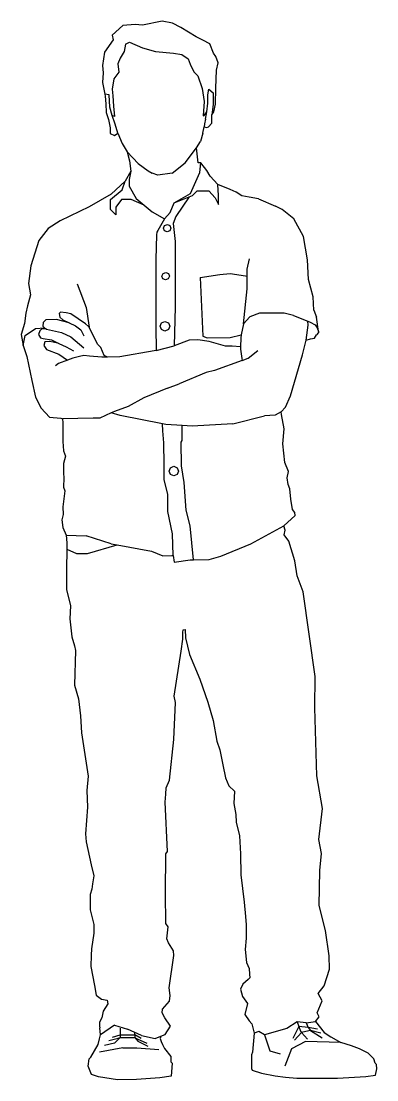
# Model space of a CAD drawing. Header units: metres. Extents: x -16.9 to 18.7, y -3.2 to 1.
# Drawn here: x -16.927 to -16.326, y -3.075 to -1.284 of the extents above; entities that cross this region are included whole.
import ezdxf

# ---------------------------------------------------------------- set-up
doc = ezdxf.new("R2010")
doc.units = ezdxf.units.M

msp = doc.modelspace()

# ---------------------------------------------------------------- linework, layer by layer
for p, q in [((-16.6886, -1.2838), (-16.7217, -1.2904)), ((-16.6713, -1.287), (-16.6886, -1.2838)), ((-16.6572, -1.2947), (-16.6713, -1.287)), ((-16.7552, -1.2914), (-16.773, -1.3075)), ((-16.7344, -1.2894), (-16.7552, -1.2914)), ((-16.7217, -1.2904), (-16.7344, -1.2894)), ((-16.6312, -1.3105), (-16.6572, -1.2947)), ((-16.7715, -1.3154), (-16.7863, -1.3363)), ((-16.773, -1.3075), (-16.7715, -1.3154)), ((-16.7507, -1.3227), (-16.7527, -1.3354)), ((-16.7507, -1.3227), (-16.7435, -1.3192)), ((-16.7435, -1.3192), (-16.7216, -1.3292)), ((-16.6196, -1.3161), (-16.6312, -1.3105)), ((-16.6082, -1.3219), (-16.6196, -1.3161)), ((-16.6015, -1.3382), (-16.6082, -1.3219)), ((-16.7863, -1.3363), (-16.7894, -1.3586)), ((-16.7527, -1.3354), (-16.7594, -1.3463)), ((-16.7216, -1.3292), (-16.7, -1.3352)), ((-16.7, -1.3352), (-16.6696, -1.3379)), ((-16.6696, -1.3379), (-16.6554, -1.3403)), ((-16.6554, -1.3403), (-16.6447, -1.3474)), ((-16.598, -1.3436), (-16.6015, -1.3382)), ((-16.7894, -1.3586), (-16.7884, -1.3713)), ((-16.7594, -1.3463), (-16.7634, -1.3558)), ((-16.7634, -1.3558), (-16.7616, -1.3701)), ((-16.6447, -1.3474), (-16.6413, -1.3564)), ((-16.6413, -1.3564), (-16.635, -1.3694)), ((-16.5941, -1.3541), (-16.598, -1.3436)), ((-16.5965, -1.3667), (-16.5941, -1.3541)), ((-16.7884, -1.3713), (-16.7894, -1.3873)), ((-16.7616, -1.3701), (-16.7703, -1.3815)), ((-16.635, -1.3694), (-16.6282, -1.3762)), ((-16.6282, -1.3762), (-16.6211, -1.3975)), ((-16.5979, -1.3971), (-16.5965, -1.3667)), ((-16.7894, -1.3873), (-16.7854, -1.4073)), ((-16.7703, -1.3815), (-16.7728, -1.399)), ((-16.7854, -1.4073), (-16.7847, -1.4109)), ((-16.7784, -1.4086), (-16.7854, -1.4073)), ((-16.7847, -1.4109), (-16.7837, -1.4237)), ((-16.7772, -1.4294), (-16.7784, -1.4086)), ((-16.7728, -1.399), (-16.7721, -1.4102)), ((-16.7721, -1.4102), (-16.7706, -1.4278)), ((-16.6211, -1.3975), (-16.6177, -1.4196)), ((-16.6111, -1.4084), (-16.6094, -1.3989)), ((-16.6111, -1.4228), (-16.6111, -1.4084)), ((-16.6094, -1.3989), (-16.6022, -1.4053)), ((-16.6022, -1.4053), (-16.6025, -1.4245)), ((-16.5983, -1.4244), (-16.5979, -1.3971)), ((-16.7837, -1.4237), (-16.7831, -1.4381)), ((-16.7732, -1.4433), (-16.7772, -1.4294)), ((-16.7706, -1.4278), (-16.7689, -1.4453)), ((-16.6177, -1.4196), (-16.6191, -1.4437)), ((-16.6128, -1.4371), (-16.6111, -1.4228)), ((-16.6025, -1.4245), (-16.6048, -1.4421)), ((-16.6011, -1.4369), (-16.5983, -1.4244)), ((-16.7831, -1.4381), (-16.779, -1.4503)), ((-16.779, -1.4503), (-16.7763, -1.4645)), ((-16.7681, -1.4579), (-16.7732, -1.4433)), ((-16.7689, -1.4453), (-16.7732, -1.4433)), ((-16.6191, -1.4437), (-16.6175, -1.4436)), ((-16.6175, -1.4436), (-16.6128, -1.4371)), ((-16.6154, -1.4497), (-16.6167, -1.4576)), ((-16.6154, -1.4497), (-16.6128, -1.4371)), ((-16.6048, -1.4421), (-16.6011, -1.4369)), ((-16.6047, -1.4566), (-16.6048, -1.4421)), ((-16.7763, -1.4645), (-16.7767, -1.4741)), ((-16.7635, -1.4733), (-16.7681, -1.4579)), ((-16.6196, -1.4735), (-16.6177, -1.4625)), ((-16.6167, -1.4576), (-16.6177, -1.4625)), ((-16.6177, -1.4625), (-16.6131, -1.4637)), ((-16.6131, -1.4637), (-16.6102, -1.4624)), ((-16.6102, -1.4624), (-16.6047, -1.4566)), ((-16.7767, -1.4741), (-16.7693, -1.477)), ((-16.7693, -1.477), (-16.7635, -1.4733)), ((-16.7635, -1.4733), (-16.7561, -1.491)), ((-16.6196, -1.4735), (-16.6236, -1.4875)), ((-16.7561, -1.491), (-16.7475, -1.5046)), ((-16.6494, -1.5234), (-16.6307, -1.4978)), ((-16.6307, -1.4978), (-16.6236, -1.4875)), ((-16.6277, -1.5232), (-16.6307, -1.4978)), ((-16.7475, -1.5046), (-16.7293, -1.5248)), ((-16.7475, -1.5046), (-16.744, -1.5202)), ((-16.744, -1.5202), (-16.7416, -1.5377)), ((-16.7416, -1.5377), (-16.7509, -1.5545)), ((-16.7416, -1.5377), (-16.7446, -1.5518)), ((-16.7293, -1.5248), (-16.7124, -1.537)), ((-16.7124, -1.537), (-16.7057, -1.5409)), ((-16.6716, -1.5409), (-16.6494, -1.5234)), ((-16.6405, -1.5751), (-16.6248, -1.54)), ((-16.6229, -1.5235), (-16.6277, -1.5232)), ((-16.6248, -1.54), (-16.6229, -1.5235)), ((-16.6131, -1.5362), (-16.6229, -1.5235)), ((-16.6074, -1.5459), (-16.6131, -1.5362)), ((-16.7509, -1.5545), (-16.7745, -1.5762)), ((-16.7561, -1.5693), (-16.7509, -1.5545)), ((-16.7446, -1.5518), (-16.7446, -1.563)), ((-16.6959, -1.5444), (-16.7057, -1.5409)), ((-16.6716, -1.5409), (-16.6959, -1.5444)), ((-16.5943, -1.56), (-16.6074, -1.5459)), ((-16.7759, -1.5857), (-16.7561, -1.5693)), ((-16.7446, -1.563), (-16.7326, -1.5839)), ((-16.6684, -1.591), (-16.6405, -1.5751)), ((-16.637, -1.5789), (-16.6291, -1.5709)), ((-16.6291, -1.5709), (-16.6099, -1.5709)), ((-16.6099, -1.5709), (-16.5987, -1.5824)), ((-16.5932, -1.5789), (-16.5943, -1.56)), ((-16.5734, -1.5683), (-16.5943, -1.56)), ((-16.5632, -1.5728), (-16.5734, -1.5683)), ((-16.554, -1.5793), (-16.5632, -1.5728)), ((-16.7745, -1.5762), (-16.812, -1.598)), ((-16.7759, -1.6023), (-16.7759, -1.5857)), ((-16.7572, -1.5857), (-16.7668, -1.5985)), ((-16.7412, -1.5857), (-16.7572, -1.5857)), ((-16.719, -1.5951), (-16.7412, -1.5857)), ((-16.7326, -1.5839), (-16.719, -1.5951)), ((-16.6751, -1.6073), (-16.6684, -1.591)), ((-16.6684, -1.591), (-16.6427, -1.5811)), ((-16.6427, -1.5811), (-16.6653, -1.6142)), ((-16.6427, -1.5811), (-16.637, -1.5789)), ((-16.5987, -1.5824), (-16.5932, -1.594)), ((-16.5932, -1.594), (-16.5932, -1.5789)), ((-16.5413, -1.5813), (-16.554, -1.5793)), ((-16.5256, -1.5846), (-16.5413, -1.5813)), ((-16.5256, -1.5846), (-16.4972, -1.5967)), ((-16.812, -1.598), (-16.8611, -1.6217)), ((-16.7668, -1.6114), (-16.7759, -1.6023)), ((-16.7668, -1.5985), (-16.7668, -1.6114)), ((-16.719, -1.5951), (-16.7054, -1.6064)), ((-16.7054, -1.6064), (-16.6845, -1.6182)), ((-16.6845, -1.6182), (-16.6751, -1.6073)), ((-16.4857, -1.6023), (-16.4972, -1.5967)), ((-16.4657, -1.6184), (-16.4857, -1.6023)), ((-16.8611, -1.6217), (-16.8815, -1.6344)), ((-16.6845, -1.6182), (-16.6957, -1.6377)), ((-16.6865, -1.6337), (-16.6844, -1.6292)), ((-16.6844, -1.6292), (-16.6798, -1.6275)), ((-16.6798, -1.6275), (-16.6753, -1.6296)), ((-16.6653, -1.6142), (-16.6698, -1.6262)), ((-16.6698, -1.6262), (-16.6667, -1.6565)), ((-16.4494, -1.6478), (-16.4657, -1.6184)), ((-16.8815, -1.6344), (-16.8971, -1.6547)), ((-16.6981, -1.6452), (-16.6994, -1.6869)), ((-16.6973, -1.6405), (-16.6981, -1.6452)), ((-16.6957, -1.6377), (-16.6973, -1.6405)), ((-16.6848, -1.6383), (-16.6865, -1.6337)), ((-16.6803, -1.6404), (-16.6848, -1.6383)), ((-16.6757, -1.6387), (-16.6803, -1.6404)), ((-16.6737, -1.6342), (-16.6757, -1.6387)), ((-16.6753, -1.6296), (-16.6737, -1.6342)), ((-16.8971, -1.6547), (-16.9105, -1.6976)), ((-16.6667, -1.6565), (-16.6667, -1.7672)), ((-16.443, -1.6874), (-16.4494, -1.6478)), ((-16.9105, -1.6976), (-16.9144, -1.7278)), ((-16.6994, -1.6869), (-16.6994, -1.8007)), ((-16.5449, -1.7031), (-16.5407, -1.686)), ((-16.4409, -1.721), (-16.443, -1.6874)), ((-16.6891, -1.7149), (-16.6871, -1.7104)), ((-16.6875, -1.7195), (-16.6891, -1.7149)), ((-16.6871, -1.7104), (-16.6825, -1.7087)), ((-16.6825, -1.7087), (-16.678, -1.7108)), ((-16.6763, -1.7154), (-16.6784, -1.7199)), ((-16.678, -1.7108), (-16.6763, -1.7154)), ((-16.6245, -1.7172), (-16.5912, -1.7125)), ((-16.6245, -1.7172), (-16.6197, -1.8165)), ((-16.5912, -1.7125), (-16.5736, -1.7109)), ((-16.5736, -1.7109), (-16.5474, -1.7148)), ((-16.5474, -1.7148), (-16.545, -1.7152)), ((-16.545, -1.7152), (-16.5449, -1.7031)), ((-16.545, -1.7368), (-16.545, -1.7152)), ((-16.9144, -1.7278), (-16.9112, -1.7468)), ((-16.8325, -1.7279), (-16.8169, -1.7683)), ((-16.683, -1.7215), (-16.6875, -1.7195)), ((-16.6784, -1.7199), (-16.683, -1.7215)), ((-16.5511, -1.7958), (-16.545, -1.7368)), ((-16.4334, -1.7502), (-16.4409, -1.721)), ((-16.9112, -1.7468), (-16.9163, -1.7653)), ((-16.4319, -1.7726), (-16.4334, -1.7502)), ((-16.9163, -1.7653), (-16.9191, -1.7778)), ((-16.8169, -1.7683), (-16.812, -1.8012)), ((-16.6667, -1.7672), (-16.6682, -1.8329)), ((-16.4319, -1.7726), (-16.4279, -1.7847)), ((-16.9191, -1.7778), (-16.9211, -1.7954)), ((-16.885, -1.7892), (-16.8898, -1.7935)), ((-16.8674, -1.7884), (-16.885, -1.7892)), ((-16.8457, -1.794), (-16.8674, -1.7884)), ((-16.8606, -1.7759), (-16.8627, -1.7783)), ((-16.8627, -1.7783), (-16.8613, -1.7845)), ((-16.8613, -1.7845), (-16.8565, -1.7888)), ((-16.8511, -1.7771), (-16.8606, -1.7759)), ((-16.8565, -1.7888), (-16.8457, -1.794)), ((-16.8432, -1.7789), (-16.8511, -1.7771)), ((-16.818, -1.7959), (-16.8432, -1.7789)), ((-16.5403, -1.784), (-16.5511, -1.7958)), ((-16.5238, -1.7779), (-16.5403, -1.784)), ((-16.4821, -1.7776), (-16.5238, -1.7779)), ((-16.4666, -1.7816), (-16.4821, -1.7776)), ((-16.4666, -1.7816), (-16.4425, -1.7912)), ((-16.4243, -1.8086), (-16.4279, -1.7847)), ((-16.9211, -1.7954), (-16.9269, -1.8137)), ((-16.9199, -1.8153), (-16.9027, -1.8034)), ((-16.9027, -1.8034), (-16.8872, -1.8024)), ((-16.8956, -1.8077), (-16.8974, -1.8138)), ((-16.8921, -1.8045), (-16.8956, -1.8077)), ((-16.8841, -1.8049), (-16.8921, -1.8045)), ((-16.8898, -1.7935), (-16.8903, -1.7999)), ((-16.8903, -1.7999), (-16.8872, -1.8024)), ((-16.8872, -1.8024), (-16.8841, -1.8049)), ((-16.8841, -1.8049), (-16.859, -1.8105)), ((-16.8457, -1.794), (-16.8349, -1.7993)), ((-16.8349, -1.7993), (-16.8258, -1.8059)), ((-16.8258, -1.8059), (-16.8208, -1.816)), ((-16.8129, -1.8003), (-16.818, -1.7959)), ((-16.812, -1.8012), (-16.8129, -1.8003)), ((-16.7977, -1.8299), (-16.812, -1.8012)), ((-16.6994, -1.8007), (-16.6985, -1.8408)), ((-16.6918, -1.7998), (-16.6895, -1.7942)), ((-16.6895, -1.8055), (-16.6918, -1.7998)), ((-16.6895, -1.7942), (-16.6838, -1.7918)), ((-16.6838, -1.8079), (-16.6895, -1.8055)), ((-16.6838, -1.7918), (-16.6781, -1.7942)), ((-16.6781, -1.8055), (-16.6838, -1.8079)), ((-16.6781, -1.7942), (-16.6758, -1.7998)), ((-16.6758, -1.7998), (-16.6781, -1.8055)), ((-16.5511, -1.7958), (-16.5548, -1.8144)), ((-16.4453, -1.8232), (-16.442, -1.7978)), ((-16.4425, -1.7912), (-16.4383, -1.7928)), ((-16.442, -1.7978), (-16.4425, -1.7912)), ((-16.4383, -1.7928), (-16.4298, -1.7974)), ((-16.4298, -1.7974), (-16.4267, -1.8027)), ((-16.4267, -1.8027), (-16.4243, -1.8086)), ((-16.9269, -1.8137), (-16.9234, -1.8326)), ((-16.9234, -1.8326), (-16.9199, -1.8153)), ((-16.8974, -1.8138), (-16.8944, -1.8195)), ((-16.8944, -1.8195), (-16.8898, -1.8208)), ((-16.8898, -1.8208), (-16.8755, -1.823)), ((-16.8868, -1.8264), (-16.8887, -1.8326)), ((-16.8789, -1.8255), (-16.8868, -1.8264)), ((-16.8726, -1.8268), (-16.8789, -1.8255)), ((-16.8755, -1.823), (-16.8632, -1.8288)), ((-16.859, -1.8105), (-16.843, -1.8178)), ((-16.843, -1.8178), (-16.821, -1.8366)), ((-16.6427, -1.8236), (-16.6682, -1.8329)), ((-16.6283, -1.8226), (-16.6427, -1.8236)), ((-16.6093, -1.8255), (-16.6283, -1.8226)), ((-16.6197, -1.8165), (-16.6123, -1.8194)), ((-16.6123, -1.8194), (-16.5738, -1.819)), ((-16.5816, -1.8335), (-16.6093, -1.8255)), ((-16.5738, -1.819), (-16.5548, -1.8144)), ((-16.5557, -1.8194), (-16.556, -1.8346)), ((-16.5548, -1.8144), (-16.5557, -1.8194)), ((-16.4511, -1.8482), (-16.4453, -1.8232)), ((-16.4453, -1.8232), (-16.4375, -1.8212)), ((-16.4375, -1.8212), (-16.4312, -1.82)), ((-16.4312, -1.82), (-16.4278, -1.8145)), ((-16.4243, -1.8102), (-16.4278, -1.8145)), ((-16.4243, -1.8086), (-16.4243, -1.8102)), ((-16.9234, -1.8326), (-16.9175, -1.851)), ((-16.8887, -1.8326), (-16.8843, -1.8393)), ((-16.8843, -1.8393), (-16.8632, -1.8469)), ((-16.8632, -1.8288), (-16.8726, -1.8268)), ((-16.8632, -1.8288), (-16.8508, -1.8345)), ((-16.8508, -1.8345), (-16.8383, -1.8417)), ((-16.7925, -1.836), (-16.7977, -1.8299)), ((-16.7865, -1.8492), (-16.7925, -1.836)), ((-16.7023, -1.8415), (-16.7601, -1.8516)), ((-16.6985, -1.8408), (-16.7023, -1.8415)), ((-16.6985, -1.8408), (-16.6682, -1.8329)), ((-16.5704, -1.8335), (-16.5816, -1.8335)), ((-16.556, -1.8346), (-16.5704, -1.8335)), ((-16.556, -1.8346), (-16.556, -1.8387)), ((-16.556, -1.8387), (-16.554, -1.8542)), ((-16.543, -1.8539), (-16.5269, -1.8407)), ((-16.9175, -1.851), (-16.909, -1.8918)), ((-16.8487, -1.857), (-16.8637, -1.8627)), ((-16.8632, -1.8469), (-16.8559, -1.852)), ((-16.8559, -1.852), (-16.8487, -1.857)), ((-16.8397, -1.8537), (-16.8487, -1.857)), ((-16.8284, -1.8512), (-16.8397, -1.8537)), ((-16.8209, -1.8495), (-16.8284, -1.8512)), ((-16.8112, -1.8503), (-16.8209, -1.8495)), ((-16.7905, -1.852), (-16.8112, -1.8503)), ((-16.7807, -1.8519), (-16.7905, -1.852)), ((-16.7807, -1.8519), (-16.7865, -1.8492)), ((-16.7601, -1.8516), (-16.7807, -1.8519)), ((-16.5535, -1.8577), (-16.6002, -1.8747)), ((-16.554, -1.8542), (-16.5535, -1.8577)), ((-16.5535, -1.8577), (-16.543, -1.8539)), ((-16.4718, -1.9173), (-16.4511, -1.8482)), ((-16.8637, -1.8627), (-16.8688, -1.8666)), ((-16.6143, -1.8781), (-16.66, -1.8975)), ((-16.6002, -1.8747), (-16.6143, -1.8781)), ((-16.909, -1.8918), (-16.9025, -1.9199)), ((-16.6796, -1.9047), (-16.66, -1.8975)), ((-16.6796, -1.9047), (-16.7197, -1.921)), ((-16.9025, -1.9199), (-16.893, -1.9384)), ((-16.7197, -1.921), (-16.7463, -1.9358)), ((-16.48, -1.9365), (-16.4718, -1.9173)), ((-16.893, -1.9384), (-16.8791, -1.9539)), ((-16.7746, -1.9463), (-16.7938, -1.9551)), ((-16.769, -1.9438), (-16.7746, -1.9463)), ((-16.7595, -1.951), (-16.7746, -1.9463)), ((-16.7463, -1.9358), (-16.769, -1.9438)), ((-16.6882, -1.9652), (-16.7595, -1.951)), ((-16.5688, -1.9652), (-16.5157, -1.9516)), ((-16.4973, -1.9504), (-16.5157, -1.9516)), ((-16.4876, -1.9447), (-16.4973, -1.9504)), ((-16.4876, -1.9447), (-16.48, -1.9365)), ((-16.4868, -1.9492), (-16.4876, -1.9447)), ((-16.4825, -1.9731), (-16.4868, -1.9492)), ((-16.8791, -1.9539), (-16.8599, -1.9552)), ((-16.8599, -1.9552), (-16.8568, -1.9562)), ((-16.805, -1.9552), (-16.8568, -1.9562)), ((-16.8568, -1.9562), (-16.8567, -1.963)), ((-16.8567, -1.963), (-16.8564, -1.9947)), ((-16.7938, -1.9551), (-16.805, -1.9552)), ((-16.6873, -1.977), (-16.6882, -1.9652)), ((-16.6824, -1.9663), (-16.6882, -1.9652)), ((-16.6546, -1.968), (-16.6824, -1.9663)), ((-16.6547, -1.977), (-16.6546, -1.968)), ((-16.6376, -1.969), (-16.6546, -1.968)), ((-16.5688, -1.9652), (-16.6376, -1.969)), ((-16.6859, -1.9968), (-16.6873, -1.977)), ((-16.6549, -1.9933), (-16.6547, -1.977)), ((-16.4844, -1.9987), (-16.4825, -1.9731)), ((-16.8564, -1.9947), (-16.8555, -2.0107)), ((-16.6851, -2.0337), (-16.6859, -1.9968)), ((-16.6562, -1.9958), (-16.6549, -1.9933)), ((-16.6556, -2.0359), (-16.6562, -1.9958)), ((-16.4812, -2.0306), (-16.4844, -1.9987)), ((-16.8555, -2.0107), (-16.8521, -2.0197)), ((-16.8521, -2.0197), (-16.8551, -2.0321)), ((-16.8551, -2.0321), (-16.8555, -2.0482)), ((-16.685, -2.0593), (-16.6851, -2.0337)), ((-16.6769, -2.0448), (-16.6746, -2.0391)), ((-16.6746, -2.0391), (-16.6689, -2.0368)), ((-16.6689, -2.0368), (-16.6632, -2.0391)), ((-16.6632, -2.0391), (-16.6609, -2.0448)), ((-16.6512, -2.0644), (-16.6556, -2.0359)), ((-16.475, -2.0454), (-16.4812, -2.0306)), ((-16.8555, -2.0482), (-16.8548, -2.0561)), ((-16.8548, -2.0561), (-16.8551, -2.0722)), ((-16.6746, -2.0505), (-16.6769, -2.0448)), ((-16.6689, -2.0528), (-16.6746, -2.0505)), ((-16.6632, -2.0505), (-16.6689, -2.0528)), ((-16.6609, -2.0448), (-16.6632, -2.0505)), ((-16.4775, -2.0563), (-16.475, -2.0454)), ((-16.4755, -2.0674), (-16.4775, -2.0563)), ((-16.8551, -2.0722), (-16.8531, -2.0783)), ((-16.6792, -2.0843), (-16.685, -2.0593)), ((-16.648, -2.1108), (-16.6512, -2.0644)), ((-16.4729, -2.075), (-16.4755, -2.0674)), ((-16.4711, -2.0925), (-16.4729, -2.075)), ((-16.8531, -2.0783), (-16.8566, -2.1053)), ((-16.6791, -2.1132), (-16.6792, -2.0843)), ((-16.468, -2.1099), (-16.4711, -2.0925)), ((-16.8566, -2.1053), (-16.8559, -2.1181)), ((-16.6414, -2.1372), (-16.648, -2.1108)), ((-16.464, -2.1149), (-16.468, -2.1099)), ((-16.8559, -2.1181), (-16.8582, -2.1275)), ((-16.8582, -2.1275), (-16.8565, -2.1402)), ((-16.6711, -2.1508), (-16.6791, -2.1132)), ((-16.4826, -2.1372), (-16.4639, -2.1197)), ((-16.4639, -2.1197), (-16.464, -2.1149)), ((-16.8565, -2.1402), (-16.851, -2.1535)), ((-16.6355, -2.1949), (-16.6414, -2.1372)), ((-16.5389, -2.1679), (-16.4826, -2.1372)), ((-16.4806, -2.145), (-16.4826, -2.1372)), ((-16.4822, -2.1529), (-16.4806, -2.145)), ((-16.851, -2.1535), (-16.8173, -2.1545)), ((-16.851, -2.1535), (-16.8496, -2.1663)), ((-16.8496, -2.1663), (-16.8497, -2.1725)), ((-16.7745, -2.168), (-16.8173, -2.1545)), ((-16.6697, -2.1876), (-16.6711, -2.1508)), ((-16.4745, -2.1632), (-16.4822, -2.1529)), ((-16.4641, -2.1969), (-16.4745, -2.1632)), ((-16.8498, -2.1771), (-16.8503, -2.2112)), ((-16.8497, -2.1725), (-16.8498, -2.1771)), ((-16.8498, -2.1771), (-16.8336, -2.184)), ((-16.8336, -2.184), (-16.8147, -2.184)), ((-16.8147, -2.184), (-16.7647, -2.1698)), ((-16.7745, -2.168), (-16.7647, -2.1698)), ((-16.7647, -2.1698), (-16.7067, -2.1804)), ((-16.7067, -2.1804), (-16.6874, -2.1882)), ((-16.5893, -2.1886), (-16.5389, -2.1679)), ((-16.6874, -2.1882), (-16.672, -2.1877)), ((-16.672, -2.1877), (-16.6697, -2.1876)), ((-16.6697, -2.1876), (-16.6684, -2.1988)), ((-16.6684, -2.1988), (-16.6414, -2.195)), ((-16.6414, -2.195), (-16.6355, -2.1949)), ((-16.6355, -2.1949), (-16.6093, -2.1945)), ((-16.6093, -2.1945), (-16.5893, -2.1886)), ((-16.4603, -2.2223), (-16.4641, -2.1969)), ((-16.8503, -2.2112), (-16.8505, -2.2449)), ((-16.4502, -2.2493), (-16.4603, -2.2223)), ((-16.8505, -2.2449), (-16.8437, -2.2729)), ((-16.4299, -2.3922), (-16.4502, -2.2493)), ((-16.8437, -2.2729), (-16.8449, -2.2947)), ((-16.8449, -2.2947), (-16.8415, -2.325)), ((-16.8415, -2.325), (-16.837, -2.3404)), ((-16.6535, -2.3294), (-16.6534, -2.3181)), ((-16.6534, -2.3181), (-16.6529, -2.3134)), ((-16.6529, -2.3134), (-16.6498, -2.3127)), ((-16.6498, -2.3127), (-16.6492, -2.3271)), ((-16.6492, -2.3271), (-16.6421, -2.3551)), ((-16.837, -2.3404), (-16.8349, -2.3481)), ((-16.6564, -2.3493), (-16.6535, -2.3294)), ((-16.8349, -2.3481), (-16.8365, -2.4071)), ((-16.6681, -2.4254), (-16.6564, -2.3493)), ((-16.6421, -2.3551), (-16.6249, -2.3966)), ((-16.6249, -2.3966), (-16.6113, -2.436)), ((-16.4303, -2.4451), (-16.4299, -2.3922)), ((-16.8365, -2.4071), (-16.8298, -2.4302)), ((-16.8298, -2.4302), (-16.8267, -2.4589)), ((-16.6659, -2.4364), (-16.6681, -2.4254)), ((-16.6688, -2.4989), (-16.6659, -2.4364)), ((-16.6113, -2.436), (-16.6025, -2.4668)), ((-16.4271, -2.5605), (-16.4303, -2.4451)), ((-16.8267, -2.4589), (-16.8251, -2.4877)), ((-16.6025, -2.4668), (-16.596, -2.5015)), ((-16.8251, -2.4877), (-16.8138, -2.561)), ((-16.6764, -2.5674), (-16.6688, -2.4989)), ((-16.596, -2.5015), (-16.5908, -2.5166)), ((-16.5908, -2.5166), (-16.5858, -2.5418)), ((-16.5858, -2.5418), (-16.5814, -2.5638)), ((-16.4173, -2.6157), (-16.4271, -2.5605)), ((-16.8138, -2.561), (-16.8157, -2.585)), ((-16.6816, -2.5809), (-16.6764, -2.5674)), ((-16.5814, -2.5638), (-16.5758, -2.577)), ((-16.5758, -2.577), (-16.5661, -2.5864)), ((-16.8157, -2.585), (-16.8149, -2.6136)), ((-16.6836, -2.6049), (-16.6825, -2.5912)), ((-16.6825, -2.5912), (-16.6816, -2.5809)), ((-16.5661, -2.5864), (-16.5672, -2.6074)), ((-16.8149, -2.6136), (-16.8183, -2.6583)), ((-16.6794, -2.6881), (-16.6836, -2.6049)), ((-16.5672, -2.6074), (-16.564, -2.6258)), ((-16.564, -2.6258), (-16.5633, -2.6386)), ((-16.4238, -2.6682), (-16.4173, -2.6157)), ((-16.5633, -2.6386), (-16.5579, -2.662)), ((-16.8183, -2.6583), (-16.8171, -2.6718)), ((-16.5579, -2.662), (-16.5562, -2.6924)), ((-16.8171, -2.6718), (-16.8085, -2.711)), ((-16.4189, -2.6918), (-16.4238, -2.6682)), ((-16.6827, -2.7594), (-16.6822, -2.692)), ((-16.6822, -2.692), (-16.6794, -2.6881)), ((-16.5562, -2.6924), (-16.5553, -2.7277)), ((-16.4221, -2.7205), (-16.4189, -2.6918)), ((-16.8085, -2.711), (-16.804, -2.7292)), ((-16.423, -2.7798), (-16.4221, -2.7205)), ((-16.804, -2.7292), (-16.8063, -2.7429)), ((-16.5553, -2.7277), (-16.5499, -2.7739)), ((-16.8074, -2.7518), (-16.8101, -2.7612)), ((-16.8063, -2.7429), (-16.8074, -2.7518)), ((-16.8101, -2.7612), (-16.8102, -2.7869)), ((-16.6821, -2.8102), (-16.6827, -2.7594)), ((-16.5499, -2.7739), (-16.5478, -2.7981)), ((-16.8102, -2.7869), (-16.8043, -2.8119)), ((-16.4122, -2.8219), (-16.423, -2.7798)), ((-16.6786, -2.8156), (-16.6821, -2.8102)), ((-16.5478, -2.7981), (-16.5466, -2.8122)), ((-16.8039, -2.8263), (-16.8081, -2.8532)), ((-16.8043, -2.8119), (-16.8039, -2.8263)), ((-16.6805, -2.8359), (-16.6786, -2.8156)), ((-16.5466, -2.8122), (-16.5464, -2.8347)), ((-16.406, -2.8647), (-16.4122, -2.8219)), ((-16.6778, -2.8429), (-16.6805, -2.8359)), ((-16.6694, -2.8565), (-16.6778, -2.8429)), ((-16.5464, -2.8347), (-16.5482, -2.8539)), ((-16.8085, -2.8634), (-16.8092, -2.8827)), ((-16.8081, -2.8532), (-16.8085, -2.8634)), ((-16.6767, -2.9191), (-16.6688, -2.8645)), ((-16.6688, -2.8645), (-16.6694, -2.8565)), ((-16.5482, -2.8539), (-16.5462, -2.8762)), ((-16.4058, -2.8872), (-16.406, -2.8647)), ((-16.8092, -2.8827), (-16.8032, -2.9147)), ((-16.5462, -2.8762), (-16.5415, -2.8864)), ((-16.5415, -2.8864), (-16.5408, -2.896)), ((-16.5408, -2.896), (-16.5401, -2.902)), ((-16.4148, -2.9157), (-16.4058, -2.8872)), ((-16.8032, -2.9147), (-16.8001, -2.9316)), ((-16.5521, -2.9125), (-16.556, -2.9213)), ((-16.5431, -2.9046), (-16.5521, -2.9125)), ((-16.5401, -2.902), (-16.5431, -2.9046)), ((-16.4248, -2.9283), (-16.4148, -2.9157)), ((-16.8001, -2.9316), (-16.7912, -2.9383)), ((-16.6749, -2.9318), (-16.6767, -2.9191)), ((-16.6762, -2.9413), (-16.6749, -2.9318)), ((-16.556, -2.9213), (-16.5526, -2.9337)), ((-16.5526, -2.9337), (-16.5444, -2.9456)), ((-16.4183, -2.9411), (-16.4248, -2.9283)), ((-16.7912, -2.9383), (-16.7817, -2.9398)), ((-16.7806, -2.9461), (-16.7881, -2.9584)), ((-16.7817, -2.9398), (-16.7806, -2.9461)), ((-16.6877, -2.9549), (-16.6762, -2.9413)), ((-16.5444, -2.9456), (-16.5488, -2.9641)), ((-16.4238, -2.9547), (-16.4183, -2.9411)), ((-16.7906, -2.9694), (-16.7944, -2.9771)), ((-16.7881, -2.9584), (-16.7906, -2.9694)), ((-16.6885, -2.9613), (-16.6877, -2.9549)), ((-16.6838, -2.9697), (-16.6885, -2.9613)), ((-16.6747, -2.984), (-16.6838, -2.9697)), ((-16.5488, -2.9641), (-16.5414, -2.9746)), ((-16.4291, -2.9761), (-16.423, -2.9681)), ((-16.4265, -2.9611), (-16.4238, -2.9547)), ((-16.423, -2.9681), (-16.4265, -2.9611)), ((-16.7944, -2.9771), (-16.7946, -2.9835)), ((-16.7946, -2.9835), (-16.7937, -2.9866)), ((-16.7929, -2.9983), (-16.7937, -2.9866)), ((-16.7694, -2.9821), (-16.7929, -2.9983)), ((-16.7694, -2.9821), (-16.7469, -2.9889)), ((-16.7596, -2.9873), (-16.7596, -2.9984)), ((-16.7237, -2.9998), (-16.7469, -2.9889)), ((-16.6832, -2.9976), (-16.6747, -2.984)), ((-16.5414, -2.9746), (-16.5367, -2.9796)), ((-16.5367, -2.9796), (-16.5329, -2.9956)), ((-16.4779, -2.9876), (-16.5154, -2.9983)), ((-16.4605, -2.9765), (-16.4779, -2.9876)), ((-16.4577, -2.9846), (-16.4679, -3.0044)), ((-16.4452, -2.9781), (-16.4605, -2.9765)), ((-16.4605, -2.9765), (-16.4577, -2.9846)), ((-16.4577, -2.9846), (-16.4547, -2.992)), ((-16.4416, -2.9858), (-16.4577, -2.9846)), ((-16.4452, -2.9781), (-16.4291, -2.9761)), ((-16.4452, -2.9781), (-16.4416, -2.9858)), ((-16.4416, -2.9858), (-16.4375, -2.9912)), ((-16.4261, -2.9887), (-16.4416, -2.9858)), ((-16.4291, -2.9761), (-16.4148, -2.9945)), ((-16.797, -3.0149), (-16.7946, -3.0051)), ((-16.7946, -3.0051), (-16.7929, -2.9983)), ((-16.7785, -3.0079), (-16.7629, -3.004)), ((-16.7727, -3.0026), (-16.7596, -2.9984)), ((-16.7596, -3.0032), (-16.7691, -3.0123)), ((-16.7629, -3.004), (-16.7596, -3.0032)), ((-16.7596, -2.9984), (-16.7572, -2.9984)), ((-16.7596, -2.9999), (-16.7596, -3.0032)), ((-16.7596, -3.0032), (-16.7348, -3.0032)), ((-16.7572, -2.9984), (-16.7362, -2.9984)), ((-16.7362, -2.9984), (-16.7348, -2.9984)), ((-16.7348, -2.9984), (-16.7348, -2.9952)), ((-16.7238, -3.0045), (-16.7348, -2.9984)), ((-16.7348, -2.9984), (-16.7348, -2.9996)), ((-16.7348, -2.9996), (-16.7348, -3.0014)), ((-16.7348, -3.0014), (-16.7348, -3.0032)), ((-16.7348, -3.0032), (-16.7299, -3.0094)), ((-16.7348, -3.0032), (-16.7306, -3.0051)), ((-16.7306, -3.0051), (-16.7147, -3.0126)), ((-16.7237, -2.9998), (-16.7001, -3.0046)), ((-16.7001, -3.0046), (-16.691, -3.0009)), ((-16.691, -3.0009), (-16.6919, -3.0046)), ((-16.6919, -3.0046), (-16.6902, -3.0097)), ((-16.691, -3.0009), (-16.6832, -2.9976)), ((-16.5329, -2.9956), (-16.5361, -3.028)), ((-16.525, -2.993), (-16.5329, -2.9956)), ((-16.5154, -2.9983), (-16.525, -2.993)), ((-16.5154, -2.9983), (-16.5068, -3.0256)), ((-16.4532, -2.9947), (-16.4646, -3.0074)), ((-16.4547, -2.992), (-16.4532, -2.9947)), ((-16.4454, -2.993), (-16.4532, -2.9947)), ((-16.4532, -2.9947), (-16.4426, -3.0057)), ((-16.4375, -2.9912), (-16.4454, -2.993)), ((-16.4203, -2.9956), (-16.4375, -2.9912)), ((-16.4375, -2.9912), (-16.4179, -3.0036)), ((-16.4148, -2.9945), (-16.4032, -3.0017)), ((-16.4032, -3.0017), (-16.3866, -3.0116)), ((-16.8092, -3.036), (-16.797, -3.0149)), ((-16.7553, -3.0206), (-16.7943, -3.0277)), ((-16.7691, -3.0123), (-16.786, -3.0167)), ((-16.7553, -3.0206), (-16.7315, -3.0206)), ((-16.7315, -3.0206), (-16.6941, -3.0234)), ((-16.7299, -3.0094), (-16.7127, -3.0176)), ((-16.6902, -3.0097), (-16.688, -3.0149)), ((-16.688, -3.0149), (-16.6847, -3.0215)), ((-16.6847, -3.0215), (-16.6738, -3.0351)), ((-16.5068, -3.0256), (-16.4891, -3.0303)), ((-16.4701, -3.0222), (-16.4812, -3.0516)), ((-16.4463, -3.0099), (-16.4701, -3.0222)), ((-16.3866, -3.0116), (-16.4463, -3.0099)), ((-16.3682, -3.0168), (-16.3866, -3.0116)), ((-16.355, -3.0222), (-16.3682, -3.0168)), ((-16.3403, -3.0294), (-16.355, -3.0222)), ((-16.8136, -3.0513), (-16.8122, -3.0391)), ((-16.8122, -3.0391), (-16.8092, -3.036)), ((-16.6738, -3.0351), (-16.674, -3.044)), ((-16.674, -3.044), (-16.6719, -3.0464)), ((-16.5377, -3.032), (-16.5378, -3.0555)), ((-16.5361, -3.028), (-16.5377, -3.032)), ((-16.3307, -3.0388), (-16.3403, -3.0294)), ((-16.3282, -3.0461), (-16.3307, -3.0388)), ((-16.8078, -3.0657), (-16.8136, -3.0513)), ((-16.6719, -3.0464), (-16.6736, -3.0686)), ((-16.5378, -3.0555), (-16.5366, -3.0584)), ((-16.5366, -3.0584), (-16.5208, -3.0635)), ((-16.3264, -3.0487), (-16.3282, -3.0461)), ((-16.328, -3.0669), (-16.3257, -3.0558)), ((-16.3257, -3.0558), (-16.3264, -3.0487)), ((-16.7959, -3.0692), (-16.8078, -3.0657)), ((-16.7641, -3.0745), (-16.7959, -3.0692)), ((-16.7318, -3.0741), (-16.7641, -3.0745)), ((-16.6925, -3.071), (-16.7318, -3.0741)), ((-16.6736, -3.0686), (-16.6925, -3.071)), ((-16.5208, -3.0635), (-16.4974, -3.0675)), ((-16.4974, -3.0675), (-16.4803, -3.0703)), ((-16.4803, -3.0703), (-16.4606, -3.0717)), ((-16.4606, -3.0717), (-16.392, -3.0719)), ((-16.392, -3.0719), (-16.344, -3.0689)), ((-16.344, -3.0689), (-16.328, -3.0669))]:
    msp.add_line(p, q)

doc.saveas('drawing.dxf')
